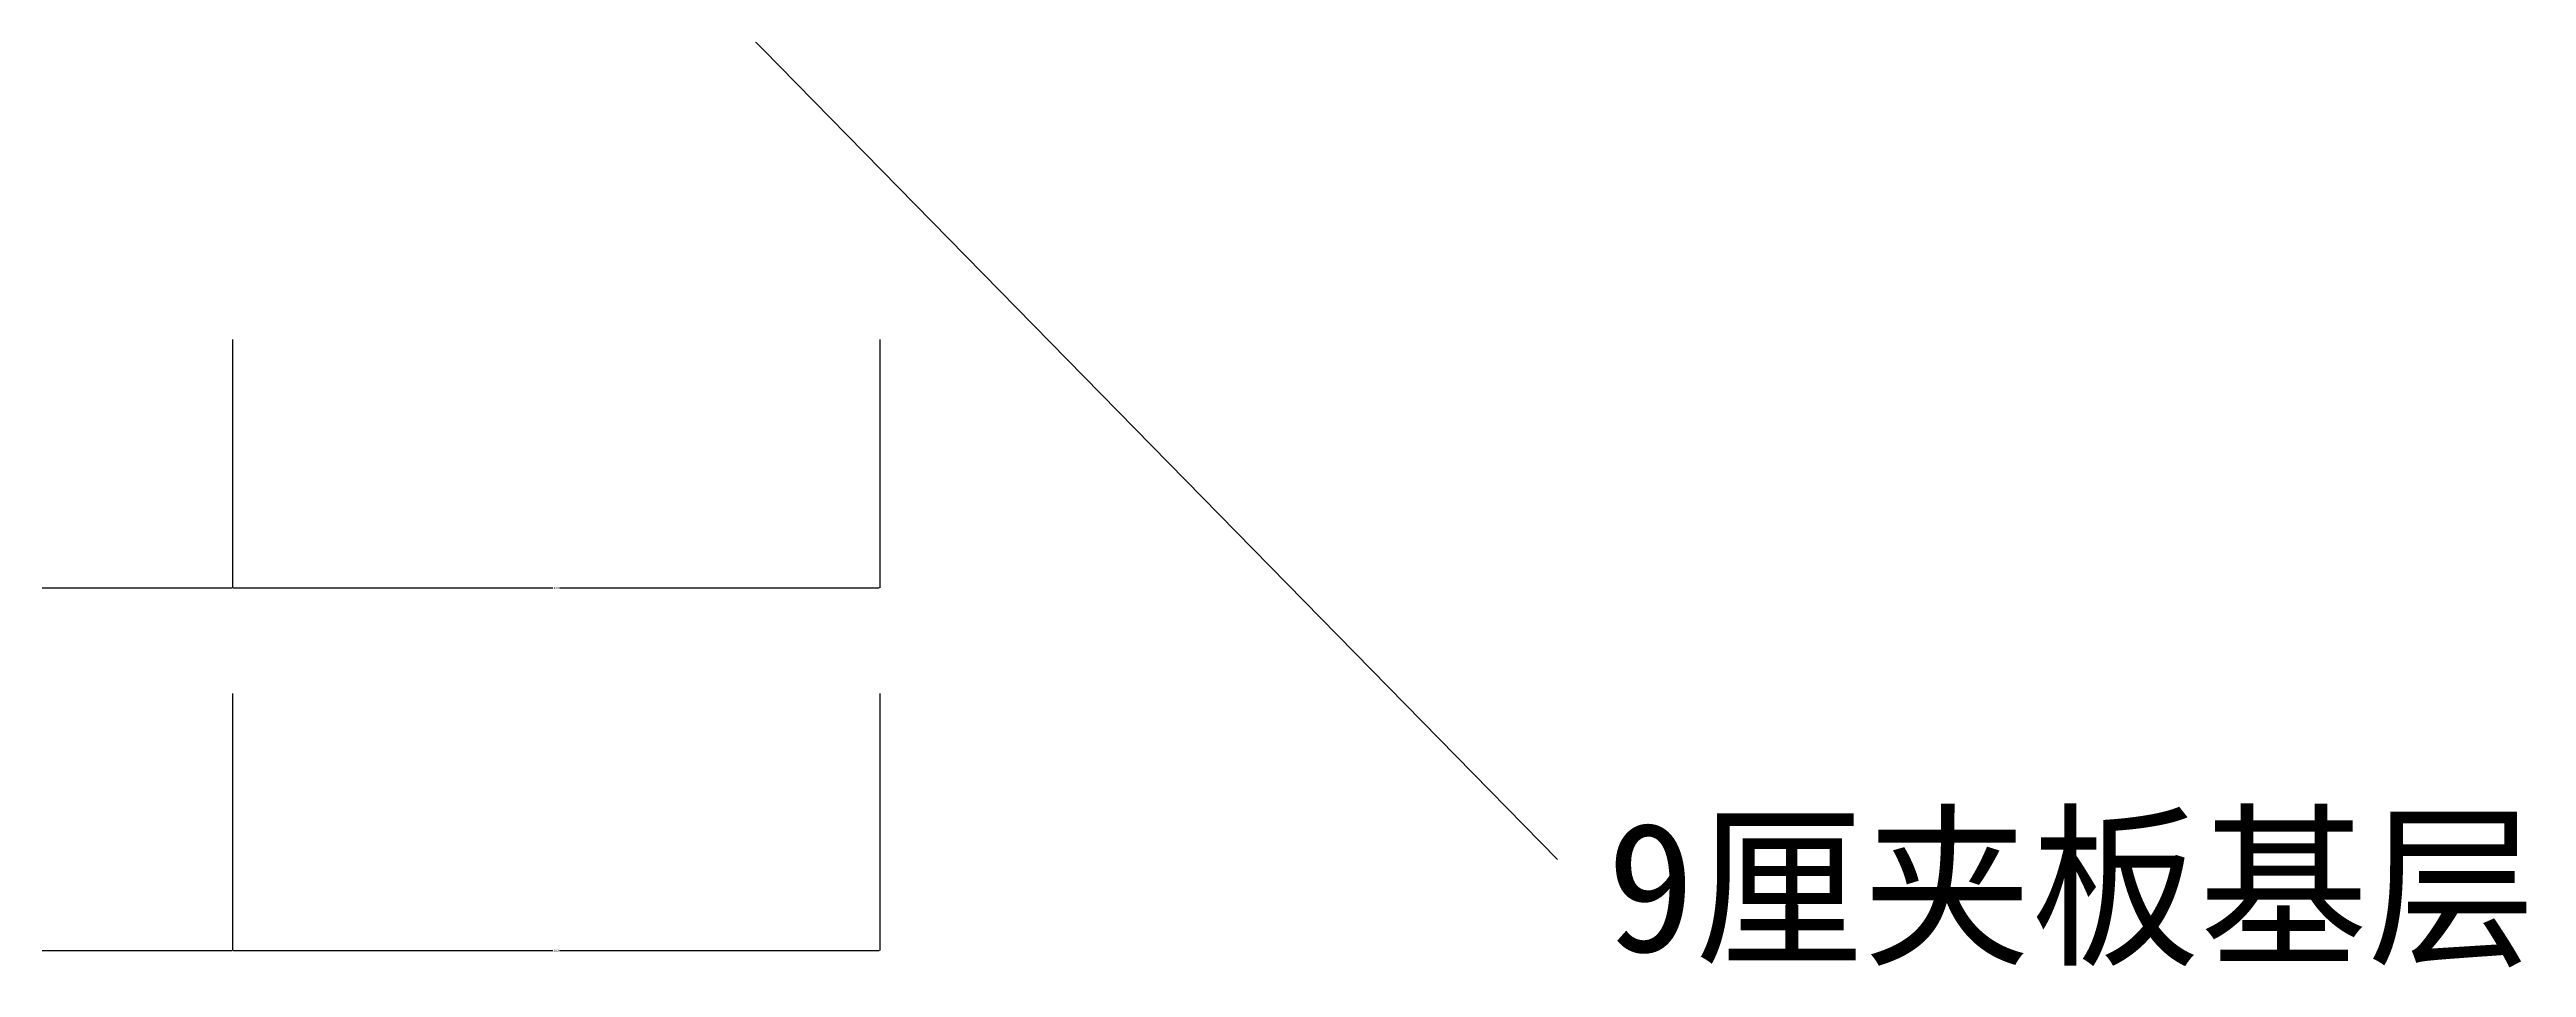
# Model space of a CAD drawing. Header units: metres. Extents: x 101 to 5257, y 290 to 7027.
# Drawn here: x 4059 to 5207, y 848 to 1273 of the extents above; entities that cross this region are included whole.
import ezdxf

# ---------------------------------------------------------------- set-up
doc = ezdxf.new("R2010")
doc.units = ezdxf.units.M
doc.layers.add('DIM', color=3, linetype='Continuous')
doc.layers.add('TEXT', color=3, linetype='Continuous')
doc.dimstyles.get("Standard").update_dxf_attribs({"dimtxt": 2.5, "dimasz": 2.5, "dimexe": 1.25, "dimexo": 0.625, "dimtad": 1, "dimcen": 2.5, "dimazin": 3, "dimtfac": 1, "dimtmove": 0, "dimatfit": 3})

# ---------------------------------------------------------------- blocks, each defined once
blk = doc.blocks.new('*D1')
for p, q in [((1443.53, 974.43), (1443.53, 855.31)), ((4143.53, 974.43), (4143.53, 855.31)), ((1443.78, 855.31), (2792.03, 855.31)), ((2795.03, 855.31), (4143.28, 855.31))]:
    blk.add_line(p, q)
at = {"layer": 'Defpoints'}
for p in [(1443.53, 974.43), (4143.53, 974.43), (1443.53, 855.31)]:
    blk.add_point(p, dxfattribs=at)
at = {"layer": 'DIM', "insert": (2793.53, 855.31), "char_height": 1, "attachment_point": 5}
blk.add_mtext('900', dxfattribs=at)
blk = doc.blocks.new('*D2')
for p, q in [((3798.53, 1138.38), (3798.53, 1023.37)), ((4143.53, 1138.38), (4143.53, 1023.37)), ((3798.78, 1023.37), (3969.53, 1023.37)), ((3972.53, 1023.37), (4143.28, 1023.37))]:
    blk.add_line(p, q)
at = {"layer": 'Defpoints'}
for p in [(3798.53, 1138.38), (4143.53, 1138.38), (3798.53, 1023.37)]:
    blk.add_point(p, dxfattribs=at)
at = {"layer": 'DIM', "insert": (3971.03, 1023.37), "char_height": 1, "attachment_point": 5}
blk.add_mtext('115', dxfattribs=at)
blk = doc.blocks.new('*D56')
for p, q in [((4143.53, 974.43), (4143.53, 855.31)), ((4443.53, 974.43), (4443.53, 855.31)), ((4143.78, 855.31), (4292.03, 855.31)), ((4295.03, 855.31), (4443.28, 855.31))]:
    blk.add_line(p, q)
at = {"layer": 'Defpoints'}
for p in [(4143.53, 974.43), (4443.53, 974.43), (4143.53, 855.31)]:
    blk.add_point(p, dxfattribs=at)
at = {"layer": 'DIM', "insert": (4293.53, 855.31), "char_height": 1, "attachment_point": 5}
blk.add_mtext('100', dxfattribs=at)
blk = doc.blocks.new('*D57')
for p, q in [((4143.53, 1138.38), (4143.53, 1023.37)), ((4443.53, 1138.38), (4443.53, 1023.37)), ((4143.78, 1023.37), (4292.03, 1023.37)), ((4295.03, 1023.37), (4443.28, 1023.37))]:
    blk.add_line(p, q)
at = {"layer": 'Defpoints'}
for p in [(4143.53, 1138.38), (4443.53, 1138.38), (4143.53, 1023.37)]:
    blk.add_point(p, dxfattribs=at)
at = {"layer": 'DIM', "insert": (4293.53, 1023.37), "char_height": 1, "attachment_point": 5}
blk.add_mtext('100', dxfattribs=at)

msp = doc.modelspace()

# ---------------------------------------------------------------- texts
at = {"layer": 'DIM'}
msp.add_text('9厘夹板基层', height=60, dxfattribs=at).set_placement((4780.57, 854.81))

# ---------------------------------------------------------------- dimensions: what is measured, and where the dimension line sits
for base, p1, p2, text, picture, middle in [((3798.53, 1023.37), (3798.53, 1138.38), (4143.53, 1138.38), '115', '*D2', (3971.03, 1023.37)), ((4143.53, 1023.37), (4143.53, 1138.38), (4443.53, 1138.38), '100', '*D57', (4293.53, 1023.37)), ((1443.53, 855.31), (1443.53, 974.43), (4143.53, 974.43), '900', '*D1', (2793.53, 855.31)), ((4143.53, 855.31), (4143.53, 974.43), (4443.53, 974.43), '100', '*D56', (4293.53, 855.31))]:
    dim = msp.add_linear_dim(base=base, p1=p1, p2=p2, text=text, dimstyle='Standard', dxfattribs=at)
    dim.commit()
    dim.dimension.update_dxf_attribs({"geometry": picture, "text_midpoint": middle})

# ---------------------------------------------------------------- leaders
at = {"layer": 'TEXT'}
msp.add_leader([(4152.64, 1514.32), (4757.78, 897.49)], dimstyle='Standard', dxfattribs=at)

doc.saveas('drawing.dxf')
